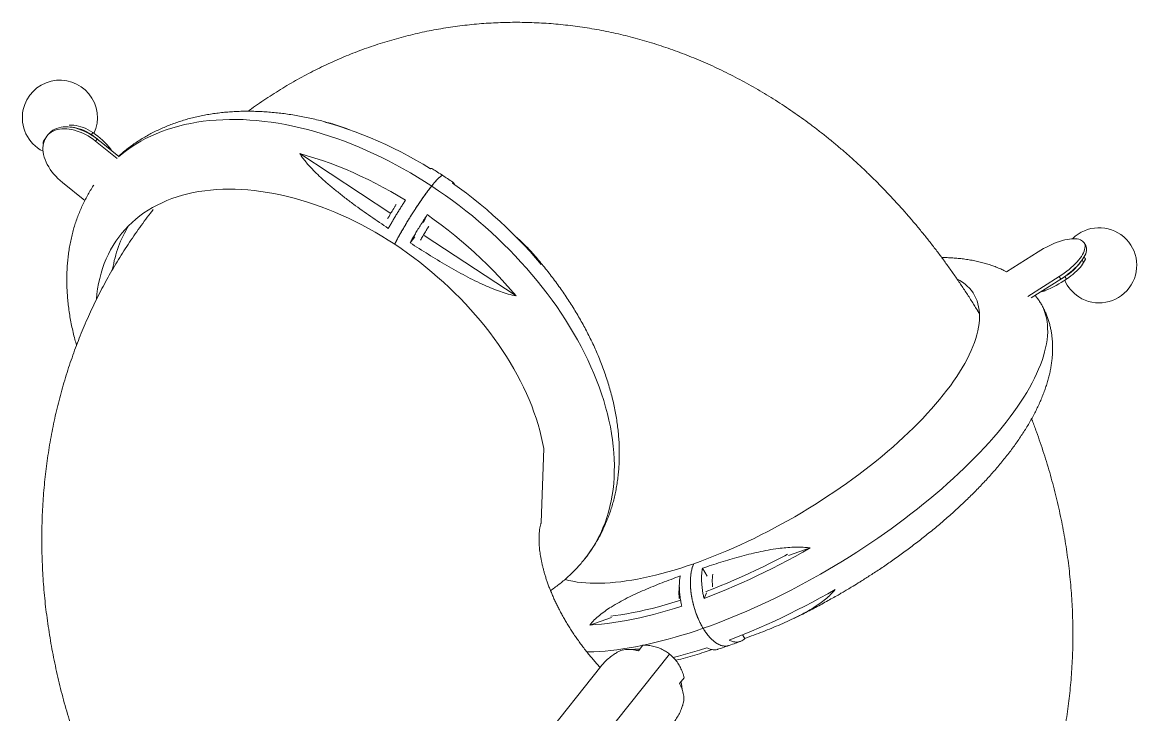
# Model space of a CAD drawing. Header units: millimetres. Extents: x -229914 to 856942, y -268655 to 87212.
# Drawn here: x -141560 to -139863, y 25995 to 27049 of the extents above; entities that cross this region are included whole.
import ezdxf

# ---------------------------------------------------------------- set-up
doc = ezdxf.new("R2010")
doc.units = ezdxf.units.MM

# ---------------------------------------------------------------- blocks, each defined once
blk = doc.blocks.new('Т912NEW')
at = {"color": 7, "linetype": 'Continuous', "lineweight": 15}
for p, q in [((-3803.5, 2870.4), (-3807.9, 2872)), ((-3794.5, 2855.3), (-3790.7, 2853.8)), ((-3790.7, 2853.8), (-3789.8, 2848)), ((-3854, 2818), (-3872.8, 2763.5)), ((-3824, 2754.9), (-3805.6, 2808.3)), ((-3818.7, 2756.1), (-3801.2, 2806.7)), ((-3801.2, 2806.7), (-3805.6, 2808.3)), ((-3798.7, 2813.5), (-3794.4, 2811.9)), ((-4813.3, 2301.7), (-4815.1, 2301)), ((-4613.9, 2269.5), (-4616.7, 2282.7)), ((-4433.9, 2270.1), (-4600.6, 2254.9)), ((-4661.4, 2249.4), (-4826.6, 2234.4)), ((-4610.5, 2244.6), (-4610.5, 2232.9)), ((-3863.6, 2219.3), (-3844.8, 2249)), ((-3953.9, 2122.6), (-3940.6, 2117.7)), ((-3925.7, 2097.1), (-3923.3, 2088.3)), ((-3843, 2081.4), (-3836.8, 2079.2)), ((-5092.6, 2059.4), (-5092.6, 2063.2)), ((-5081.4, 2059.5), (-5081.4, 2055.7)), ((-5039.2, 2055.7), (-5081.4, 2055.7)), ((-5039.3, 2059.5), (-5077.2, 2059.5)), ((-5143.7, 2010.1), (-5143.7, 2007.9)), ((-5081.4, 1975), (-5038, 1975)), ((-4034.2, 1948.1), (-4015.5, 1977.9)), ((-3951.8, 1974.8), (-3951.8, 1963.6)), ((-3871.8, 1963.6), (-3871.8, 1974.8)), ((-3981.8, 1909.2), (-3981.8, 1139.2))]:
    blk.add_line(p, q, dxfattribs=at)
at = {"color": 8, "linetype": 'Continuous', "lineweight": 15}
for p, q in [((-3793.8, 2849.5), (-3789.8, 2848)), ((-3810.8, 2778.9), (-3808.9, 2778.1)), ((-5055.9, 2059.5), (-5055.9, 2060.4)), ((-3911.8, 1061.3), (-3911.8, 1989.2))]:
    blk.add_line(p, q, dxfattribs=at)
at = {"color": 7, "linetype": 'Continuous', "lineweight": 15, "flags": 128}
for points in [[(-3805.6, 2808.3), (-3804.1, 2812.7), (-3802.8, 2817.2), (-3801.6, 2821.6), (-3800.6, 2826), (-3799.8, 2830.3), (-3799.1, 2834.5), (-3798.6, 2838.6), (-3798.2, 2842.5), (-3798.1, 2846.3), (-3798.1, 2849.9), (-3798.3, 2853.3), (-3798.7, 2856.4), (-3799.2, 2859.4), (-3800, 2862), (-3800.8, 2864.4), (-3801.9, 2866.5), (-3803.1, 2868.4), (-3804.4, 2869.9), (-3805.9, 2871), (-3807.6, 2871.9), (-3809.3, 2872.4), (-3811.2, 2872.6), (-3813.2, 2872.5), (-3815.2, 2872), (-3817.4, 2871.2), (-3819.6, 2870.1), (-3821.9, 2868.7), (-3824.2, 2866.9), (-3826.5, 2864.9), (-3828.9, 2862.5), (-3831.3, 2859.9), (-3833.6, 2857), (-3836, 2853.9), (-3838.3, 2850.6), (-3840.5, 2847), (-3842.7, 2843.3), (-3844.9, 2839.4), (-3846.9, 2835.3), (-3848.8, 2831.1), (-3850.7, 2826.8), (-3852.4, 2822.4), (-3854, 2818)], [(-3801.2, 2806.7), (-3799.8, 2811.1), (-3798.5, 2815.5), (-3797.3, 2820), (-3796.3, 2824.3), (-3795.4, 2828.7), (-3794.8, 2832.9), (-3794.3, 2837), (-3793.9, 2840.9), (-3793.8, 2844.7), (-3793.8, 2848.3), (-3794, 2851.7), (-3794.4, 2854.8), (-3794.9, 2857.8), (-3795.6, 2860.4), (-3796.5, 2862.8), (-3797.6, 2864.9), (-3798.8, 2866.7), (-3800.1, 2868.2), (-3801.6, 2869.4), (-3803.2, 2870.3), (-3803.5, 2870.4)], [(-3793.8, 2846.7), (-3793.6, 2843.6), (-3793.6, 2840.3), (-3793.8, 2836.8), (-3794.2, 2833.2), (-3794.8, 2829.4), (-3795.5, 2825.5), (-3796.4, 2821.6), (-3797.5, 2817.6), (-3798.7, 2813.5)], [(-3789.8, 2848), (-3789.4, 2845.1), (-3789.3, 2842), (-3789.3, 2838.7), (-3789.5, 2835.2), (-3789.9, 2831.6), (-3790.5, 2827.8), (-3791.2, 2823.9), (-3792.1, 2820), (-3793.2, 2816), (-3794.4, 2811.9)], [(-3925.6, 2708.6), (-3925.2, 2708.7), (-3920.2, 2709.5), (-3915.3, 2709.9), (-3910.5, 2710), (-3905.9, 2709.7), (-3901.3, 2709.2), (-3896.8, 2708.2), (-3892.5, 2707), (-3888.2, 2705.4), (-3884.1, 2703.5), (-3880.2, 2701.2), (-3876.3, 2698.6), (-3872.7, 2695.7), (-3869.1, 2692.5), (-3865.7, 2688.9), (-3862.4, 2685), (-3859.3, 2680.9), (-3856.3, 2676.4), (-3853.5, 2671.6), (-3850.9, 2666.5), (-3848.4, 2661), (-3846.1, 2655.4), (-3843.9, 2649.4), (-3841.9, 2643.1), (-3840.1, 2636.6), (-3838.4, 2629.8), (-3836.9, 2622.7), (-3835.6, 2615.3), (-3834.5, 2607.8), (-3833.5, 2599.9), (-3832.7, 2591.9), (-3832.1, 2583.6), (-3831.6, 2575.1), (-3831.4, 2566.3), (-3831.3, 2557.4), (-3831.4, 2548.3), (-3831.7, 2539), (-3832.1, 2529.5), (-3832.8, 2519.8), (-3833.6, 2510), (-3834.5, 2500), (-3835.7, 2489.8), (-3837, 2479.6), (-3838.5, 2469.2), (-3840.2, 2458.6), (-3842, 2448), (-3844.1, 2437.3), (-3846.2, 2426.5), (-3848.6, 2415.6), (-3851.1, 2404.6), (-3853.8, 2393.6), (-3856.6, 2382.6), (-3859.6, 2371.5), (-3862.7, 2360.3), (-3866, 2349.2), (-3869.4, 2338), (-3873, 2326.9), (-3876.7, 2315.7), (-3880.5, 2304.6), (-3884.5, 2293.5), (-3888.6, 2282.5), (-3892.8, 2271.5), (-3897.2, 2260.6), (-3901.6, 2249.7), (-3906.2, 2239), (-3910.9, 2228.3), (-3915.7, 2217.7), (-3920.6, 2207.2), (-3925.6, 2196.9), (-3930.7, 2186.7), (-3935.9, 2176.6), (-3941.2, 2166.7), (-3946.5, 2157), (-3951.9, 2147.4), (-3957.4, 2137.9), (-3962.9, 2128.7), (-3968.5, 2119.7)], [(-4433.9, 2331.3), (-4446.6, 2333.8), (-4459.3, 2336.1), (-4472.2, 2338.1), (-4485.1, 2339.8), (-4498.1, 2341.3), (-4511.2, 2342.6), (-4524.3, 2343.6), (-4537.5, 2344.4), (-4550.7, 2345), (-4563.9, 2345.2), (-4577.1, 2345.3), (-4590.4, 2345.1), (-4603.6, 2344.6), (-4616.7, 2343.9)], [(-4656.4, 2340.3), (-4669.3, 2338.7), (-4682.2, 2336.7), (-4695, 2334.6), (-4707.7, 2332.2), (-4720.3, 2329.5), (-4732.7, 2326.7), (-4745, 2323.6), (-4757.2, 2320.3), (-4769.2, 2316.7), (-4781.1, 2312.9), (-4792.7, 2308.9), (-4804.2, 2304.7), (-4815.5, 2300.3), (-4826.6, 2295.7)], [(-4826.6, 2234.4), (-4815.5, 2239), (-4804.2, 2243.4), (-4792.7, 2247.7), (-4781.1, 2251.6), (-4769.2, 2255.4), (-4757.2, 2259), (-4745, 2262.3), (-4732.7, 2265.4), (-4720.3, 2268.3), (-4707.7, 2270.9), (-4695, 2273.3), (-4682.2, 2275.5), (-4669.3, 2277.4), (-4656.4, 2279.1)], [(-4616.7, 2282.7), (-4603.6, 2283.3), (-4590.4, 2283.8), (-4577.1, 2284), (-4563.9, 2284), (-4550.7, 2283.7), (-4537.5, 2283.1), (-4524.3, 2282.3), (-4511.2, 2281.3), (-4498.1, 2280), (-4485.1, 2278.5), (-4472.2, 2276.8), (-4459.3, 2274.8), (-4446.6, 2272.5), (-4433.9, 2270.1)], [(-3844.8, 2249), (-3849.7, 2236.8), (-3854.8, 2224.6), (-3859.9, 2212.5), (-3865.2, 2200.5), (-3870.6, 2188.6), (-3876.1, 2176.9), (-3881.6, 2165.2), (-3887.3, 2153.7), (-3893.1, 2142.4), (-3899, 2131.2), (-3905, 2120.2), (-3911, 2109.4), (-3917.1, 2098.7), (-3923.3, 2088.3)], [(-3854, 2062.5), (-3847.9, 2073), (-3841.7, 2083.6), (-3835.7, 2094.5), (-3829.7, 2105.5), (-3823.8, 2116.7), (-3818.1, 2128), (-3812.4, 2139.5), (-3806.8, 2151.1), (-3801.3, 2162.9), (-3795.9, 2174.8), (-3790.6, 2186.8), (-3785.5, 2198.9), (-3780.5, 2211), (-3775.6, 2223.3)], [(-4930.5, 1868.1), (-4934.7, 1874.7), (-4939, 1881.7), (-4942.9, 1888.9), (-4946.4, 1896.1), (-4949.6, 1903.4), (-4952.5, 1910.7), (-4955, 1918.1), (-4957.2, 1925.6), (-4959, 1933.1), (-4960.5, 1940.6), (-4961.6, 1948.1), (-4962.4, 1955.7), (-4962.8, 1963.2), (-4962.8, 1970.8), (-4962.5, 1978.4), (-4961.9, 1985.9), (-4960.9, 1993.5), (-4959.5, 2001), (-4957.8, 2008.5), (-4955.7, 2016), (-4953.3, 2023.4), (-4950.5, 2030.7), (-4947.4, 2038), (-4943.9, 2045.3), (-4940.1, 2052.4), (-4936, 2059.5), (-4931.6, 2066.5), (-4926.8, 2073.5), (-4921.7, 2080.3), (-4916.2, 2087), (-4910.5, 2093.6), (-4904.4, 2100.1), (-4898.1, 2106.5), (-4891.4, 2112.7), (-4884.5, 2118.9), (-4877.3, 2124.8), (-4869.8, 2130.7), (-4862, 2136.4), (-4854, 2141.9), (-4845.7, 2147.3), (-4837.1, 2152.5), (-4828.3, 2157.5), (-4819.3, 2162.4), (-4810.1, 2167.1), (-4800.6, 2171.6), (-4791, 2176), (-4781.1, 2180.1), (-4771.1, 2184), (-4760.8, 2187.8), (-4750.4, 2191.3), (-4739.8, 2194.7), (-4729.1, 2197.8), (-4718.3, 2200.8), (-4707.3, 2203.5), (-4696.1, 2206), (-4684.9, 2208.3), (-4673.6, 2210.3), (-4662.2, 2212.2), (-4650.6, 2213.8), (-4639.1, 2215.2), (-4627.4, 2216.4)], [(-4627.4, 2216.4), (-4615.7, 2217.3), (-4604, 2218), (-4592.3, 2218.5), (-4580.5, 2218.8), (-4568.7, 2218.8), (-4556.9, 2218.6), (-4545.2, 2218.2), (-4533.4, 2217.5), (-4521.7, 2216.7), (-4510.1, 2215.6), (-4498.5, 2214.2), (-4486.9, 2212.7), (-4475.5, 2210.9), (-4464.1, 2208.9), (-4452.9, 2206.7), (-4441.7, 2204.2), (-4430.7, 2201.6), (-4419.8, 2198.7), (-4409, 2195.6), (-4398.4, 2192.4), (-4387.9, 2188.9), (-4377.7, 2185.2), (-4367.6, 2181.3), (-4357.6, 2177.2), (-4347.9, 2172.9), (-4338.4, 2168.5), (-4329.1, 2163.8), (-4320, 2159), (-4311.1, 2154), (-4302.5, 2148.8), (-4294.2, 2143.5), (-4286, 2138), (-4278.2, 2132.4), (-4270.6, 2126.6), (-4263.3, 2120.6), (-4256.3, 2114.6), (-4189.1, 2024)], [(-3865.7, 2220.1), (-3867.7, 2215.5), (-3872.7, 2204.2), (-3877.8, 2193), (-3882.9, 2182), (-3888.2, 2171), (-3893.6, 2160.2), (-3899, 2149.6), (-3904.6, 2139), (-3910.2, 2128.6), (-3915.9, 2118.4), (-3921.6, 2108.4), (-3927.5, 2098.5), (-3927.8, 2097.9)], [(-3968.5, 2119.7), (-3974.2, 2110.8), (-3979.9, 2102.2), (-3985.6, 2093.8), (-3991.4, 2085.6), (-3997.2, 2077.7), (-4003, 2070), (-4008.9, 2062.5), (-4014.8, 2055.3), (-4020.7, 2048.3), (-4026.5, 2041.7), (-4032.4, 2035.3), (-4038.3, 2029.1), (-4044.2, 2023.3), (-4050.1, 2017.7), (-4055.9, 2012.5), (-4061.7, 2007.5), (-4067.5, 2002.8), (-4073.2, 1998.5), (-4078.9, 1994.4), (-4084.5, 1990.7), (-4090.1, 1987.3), (-4095.7, 1984.2), (-4101.2, 1981.5), (-4106.6, 1979.1), (-4106.9, 1978.9)], [(-5081.4, 2059.5), (-5086.1, 2059.4), (-5090.8, 2059.1), (-5095.4, 2058.5), (-5099.9, 2057.7), (-5104.3, 2056.7), (-5108.6, 2055.5), (-5112.8, 2054.1), (-5116.8, 2052.5), (-5120.6, 2050.7), (-5124.1, 2048.8), (-5127.4, 2046.6), (-5130.5, 2044.3), (-5133.3, 2041.9), (-5135.8, 2039.4), (-5138, 2036.7), (-5139.9, 2033.9), (-5141.4, 2031.1), (-5142.6, 2028.1), (-5143.5, 2025.2), (-5144, 2022.2), (-5144.2, 2019.2)], [(-5081.4, 2055.7), (-5086.1, 2055.6), (-5090.8, 2055.3), (-5095.4, 2054.7), (-5099.9, 2053.9), (-5104.3, 2052.9), (-5108.6, 2051.7), (-5112.8, 2050.3), (-5116.8, 2048.7), (-5120.6, 2046.9), (-5124.1, 2044.9), (-5127.4, 2042.8), (-5130.5, 2040.5), (-5133.3, 2038.1), (-5135.8, 2035.5), (-5138, 2032.9), (-5139.9, 2030.1), (-5141.4, 2027.2), (-5142.6, 2024.3), (-5143.5, 2021.4), (-5144, 2018.4), (-5144.2, 2015.3), (-5144, 2012.3), (-5143.5, 2009.3), (-5142.6, 2006.4), (-5141.4, 2003.4), (-5139.9, 2000.6), (-5138, 1997.8), (-5135.8, 1995.1), (-5133.3, 1992.6), (-5130.5, 1990.2), (-5127.4, 1987.9), (-5124.1, 1985.7), (-5120.6, 1983.8), (-5116.8, 1982), (-5112.8, 1980.4), (-5108.6, 1979), (-5104.3, 1977.8), (-5099.9, 1976.8), (-5095.4, 1976), (-5090.8, 1975.4), (-5086.1, 1975.1), (-5081.4, 1975)], [(-5128, 2049.6), (-5125.4, 2051.8), (-5122.6, 2053.8), (-5119.5, 2055.7), (-5116.1, 2057.4), (-5112.6, 2058.9), (-5108.8, 2060.2), (-5104.9, 2061.3), (-5100.9, 2062.1), (-5096.8, 2062.8), (-5092.6, 2063.2)], [(-5125.4, 2048), (-5122.6, 2050), (-5119.5, 2051.8), (-5116.1, 2053.5), (-5112.6, 2055), (-5108.8, 2056.3), (-5104.9, 2057.4), (-5100.9, 2058.3), (-5096.8, 2058.9), (-5092.6, 2059.4)], [(-5055.9, 2060.4), (-5054.4, 2059.9), (-5053.5, 2059.5)], [(-3942.4, 2057.9), (-3948.9, 2048.3), (-3955.3, 2039), (-3961.8, 2029.9), (-3968.3, 2021.1), (-3974.9, 2012.5), (-3981.5, 2004.2), (-3988.1, 1996.1), (-3994.7, 1988.4), (-4001.3, 1980.9), (-4007.9, 1973.7), (-4014.5, 1966.9), (-4021.1, 1960.3), (-4027.7, 1954.1), (-4034.2, 1948.1)], [(-3949.5, 2063.7), (-3951.3, 2061), (-3957.4, 2052.2), (-3963.5, 2043.5), (-3969.6, 2035.2), (-3975.8, 2027), (-3982, 2019.1), (-3988.2, 2011.4), (-3994.4, 2004), (-4000.6, 1996.9), (-4006.9, 1990), (-4013.1, 1983.4), (-4017.7, 1978.7)], [(-3904.2, 1988.6), (-3899.1, 1995.3), (-3892.5, 2004.2), (-3886, 2013.3), (-3879.6, 2022.6), (-3873.1, 2032.2)]]:
    blk.add_lwpolyline(points, dxfattribs=at)
at = {"color": 8, "linetype": 'Continuous', "lineweight": 15, "flags": 128}
for points in [[(-3802.2, 2758.8), (-3798.4, 2757.3), (-3794, 2755.2), (-3789.7, 2752.7), (-3785.5, 2749.9), (-3781.4, 2746.8), (-3777.5, 2743.4), (-3773.7, 2739.6), (-3770.1, 2735.5), (-3766.6, 2731.2), (-3763.3, 2726.5), (-3760.1, 2721.5), (-3757.1, 2716.2), (-3754.2, 2710.6), (-3751.5, 2704.7), (-3748.9, 2698.6), (-3746.5, 2692.1), (-3744.3, 2685.4), (-3742.2, 2678.4), (-3740.3, 2671.1), (-3738.6, 2663.5), (-3737, 2655.8), (-3735.6, 2647.7), (-3734.4, 2639.4), (-3733.3, 2630.9), (-3732.5, 2622.1), (-3731.8, 2613.1), (-3731.2, 2603.9), (-3730.9, 2594.5), (-3730.7, 2584.8), (-3730.7, 2575), (-3730.9, 2565), (-3731.2, 2554.8), (-3731.7, 2544.4), (-3732.4, 2533.8), (-3733.3, 2523.1), (-3734.4, 2512.2), (-3735.6, 2501.2), (-3737, 2490.1), (-3738.5, 2478.8), (-3740.3, 2467.4), (-3742.2, 2455.9), (-3744.2, 2444.3), (-3746.5, 2432.6), (-3748.8, 2420.8), (-3751.4, 2408.9), (-3754.1, 2397), (-3757, 2385), (-3760, 2372.9), (-3763.2, 2360.9), (-3766.5, 2348.7), (-3770, 2336.6), (-3773.6, 2324.5), (-3777.4, 2312.3), (-3781.3, 2300.1), (-3785.4, 2288), (-3789.6, 2275.9), (-3793.9, 2263.8), (-3798.3, 2251.8), (-3802.9, 2239.8), (-3807.6, 2227.8), (-3812.4, 2216), (-3817.3, 2204.2), (-3822.4, 2192.4), (-3827.5, 2180.8), (-3832.7, 2169.3), (-3838.1, 2157.9), (-3843.5, 2146.6), (-3849, 2135.5), (-3854.7, 2124.5), (-3860.4, 2113.6), (-3866.1, 2102.9), (-3872, 2092.3), (-3877.9, 2081.9), (-3883.9, 2071.7), (-3889.9, 2061.7), (-3896, 2051.8)], [(-5039.3, 2058.9), (-5037.8, 2065.9), (-5035.8, 2074), (-5033.4, 2082.1), (-5030.6, 2090.2), (-5027.6, 2098.2), (-5024.2, 2106.1), (-5020.4, 2114), (-5016.3, 2121.9), (-5011.9, 2129.6), (-5007.1, 2137.3), (-5002.1, 2144.9), (-4996.7, 2152.3), (-4991, 2159.7), (-4985, 2167), (-4978.6, 2174.2), (-4972, 2181.3), (-4965.1, 2188.2), (-4957.9, 2195), (-4950.3, 2201.7), (-4942.6, 2208.3), (-4934.5, 2214.7), (-4926.2, 2221), (-4917.6, 2227.1), (-4908.7, 2233.1), (-4899.6, 2238.9), (-4890.3, 2244.6), (-4880.7, 2250.1), (-4870.8, 2255.4), (-4860.8, 2260.5), (-4850.6, 2265.5), (-4840.1, 2270.3), (-4829.4, 2274.9), (-4818.6, 2279.3), (-4807.5, 2283.5), (-4796.3, 2287.5), (-4785, 2291.4), (-4773.4, 2295), (-4761.7, 2298.4), (-4749.9, 2301.6), (-4738, 2304.6), (-4725.9, 2307.4), (-4713.7, 2310), (-4701.4, 2312.4), (-4689, 2314.5), (-4676.5, 2316.4), (-4663.9, 2318.1), (-4651.3, 2319.6), (-4638.6, 2320.9)], [(-4638.6, 2320.9), (-4625.9, 2321.9), (-4613.1, 2322.8), (-4600.3, 2323.4), (-4587.5, 2323.7), (-4574.6, 2323.9), (-4561.8, 2323.8), (-4549, 2323.5), (-4536.2, 2323), (-4523.4, 2322.2), (-4510.6, 2321.2), (-4497.9, 2320), (-4485.3, 2318.6), (-4472.7, 2316.9), (-4460.2, 2315.1), (-4447.8, 2313), (-4435.4, 2310.7), (-4423.2, 2308.2), (-4411.1, 2305.4), (-4399.1, 2302.5), (-4387.2, 2299.3), (-4375.5, 2296), (-4363.9, 2292.4), (-4352.5, 2288.6), (-4341.3, 2284.7), (-4330.2, 2280.5), (-4319.3, 2276.1), (-4308.6, 2271.6), (-4298, 2266.9), (-4287.7, 2261.9), (-4277.6, 2256.8), (-4267.8, 2251.6), (-4258.1, 2246.1), (-4248.7, 2240.5), (-4239.5, 2234.7), (-4230.6, 2228.8), (-4221.9, 2222.7), (-4213.5, 2216.5), (-4205.4, 2210.1), (-4197.5, 2203.6), (-4189.9, 2196.9), (-4182.6, 2190.1), (-4175.6, 2183.2), (-4168.9, 2176.2), (-4162.5, 2169), (-4156.4, 2161.8), (-4150.6, 2154.4), (-4145.1, 2146.9), (-4139.9, 2139.4), (-4135.1, 2131.7), (-4130.6, 2124), (-4126.4, 2116.2), (-4122.6, 2108.3), (-4119.1, 2100.4), (-4115.9, 2092.4), (-4113, 2084.4), (-4110.6, 2076.3), (-4108.4, 2068.1), (-4106.6, 2060), (-4105.2, 2051.8), (-4104.1, 2043.5), (-4103.3, 2035.3), (-4102.9, 2027), (-4102.9, 2021.8)], [(-3896, 2051.8), (-3902.2, 2042.2), (-3908.4, 2032.8), (-3914.7, 2023.5), (-3920.9, 2014.5), (-3927.3, 2005.8), (-3933.6, 1997.2), (-3940, 1988.9), (-3946.4, 1980.9), (-3951.2, 1975)], [(-3951.8, 1974.3), (-3952.8, 1973.1), (-3959.2, 1965.5), (-3965.6, 1958.2), (-3972, 1951.2), (-3978.4, 1944.5), (-3984.8, 1938), (-3991.2, 1931.8), (-3997.6, 1925.9), (-4004, 1920.3), (-4010.3, 1915), (-4012.4, 1913.3)]]:
    blk.add_lwpolyline(points, dxfattribs=at)
at = {"color": 7, "linetype": 'Continuous', "lineweight": 15}
for centre, radius, start, end in [((-3768.6, 2859.5), 57.2, 275.5813, 173.569), ((-3984, 2872.9), 199.1, 331.5869, 342.1801), ((-3993.8, 2876.5), 205, 338.6676, 342.0988), ((-3768.6, 2859.5), 57.2, 242.0416, 275.5813), ((-3819.2, 2782.9), 11.4, 304.9374, 335.0122), ((-5146.2, 2049.6), 57.2, 13.9325, 206.0107), ((-5083.5, 1941.8), 121.8, 76.8705, 94.2653), ((-5083.6, 1935.5), 124.2, 87.0747, 94.1731), ((-5146.2, 2049.6), 57.1, 206.0107, 281.9201), ((-5136.5, 2008.1), 7.16, 181.7497, 231.6846), ((-4786.1, 2007.3), 177, 186.8178, 209.7536)]:
    blk.add_arc(centre, radius, start, end, dxfattribs=at)
blk.add_open_spline([(-3790.7, 2853.8), (-3790.8, 2854.1), (-3790.8, 2854.3), (-3790.9, 2854.5)], degree=3, dxfattribs=at)
for points, knots in [([(-3870, 2690.1), (-3875.2, 2691.9), (-3885.7, 2695.7), (-3901.7, 2701.1), (-3918, 2706.3), (-3934.4, 2711.3), (-3950.8, 2716), (-3967.2, 2720.5), (-3983.7, 2724.7), (-4000.2, 2728.6), (-4016.7, 2732.2), (-4033.3, 2735.6), (-4049.8, 2738.7), (-4066.4, 2741.5), (-4082.9, 2744.1), (-4099.4, 2746.3), (-4116, 2748.3), (-4132.5, 2749.9), (-4148.9, 2751.3), (-4165.4, 2752.4), (-4181.7, 2753.2), (-4198.1, 2753.7), (-4214.4, 2753.9), (-4230.6, 2753.8), (-4246.7, 2753.5), (-4262.8, 2752.8), (-4278.8, 2751.8), (-4294.7, 2750.6), (-4310.5, 2749), (-4326.2, 2747.2), (-4341.8, 2745), (-4357.3, 2742.6), (-4372.7, 2739.9), (-4388, 2736.9), (-4403.1, 2733.6), (-4418.2, 2730), (-4433.1, 2726.2), (-4447.8, 2722), (-4462.4, 2717.6), (-4476.9, 2712.9), (-4491.2, 2707.9), (-4505.4, 2702.7), (-4519.4, 2697.2), (-4533.3, 2691.4), (-4547, 2685.3), (-4560.5, 2679), (-4573.9, 2672.4), (-4587.1, 2665.6), (-4600.1, 2658.4), (-4613, 2651.1), (-4625.6, 2643.5), (-4638.1, 2635.6), (-4650.4, 2627.5), (-4662.4, 2619.1), (-4674.3, 2610.5), (-4686, 2601.7), (-4697.5, 2592.6), (-4708.8, 2583.2), (-4719.8, 2573.7), (-4730.7, 2563.9), (-4741.3, 2553.9), (-4751.7, 2543.6), (-4761.9, 2533.2), (-4771.9, 2522.5), (-4781.6, 2511.6), (-4791.1, 2500.5), (-4800.4, 2489.1), (-4809.4, 2477.6), (-4818.2, 2465.9), (-4826.7, 2453.9), (-4835, 2441.8), (-4843.1, 2429.5), (-4850.8, 2417), (-4858.4, 2404.2), (-4865.6, 2391.4), (-4872.6, 2378.3), (-4879.4, 2365), (-4885.8, 2351.6), (-4892, 2338), (-4897.9, 2324.2), (-4903.6, 2310.3), (-4908.9, 2296.2), (-4914, 2281.9), (-4918.8, 2267.5), (-4923.3, 2252.9), (-4926.4, 2242.4), (-4927.9, 2236.6), (-4928.1, 2235.8)], [0, 0, 0, 0, 0.0119, 0.024411, 0.036933, 0.049465, 0.062006, 0.074552, 0.087103, 0.099655, 0.112208, 0.124758, 0.137304, 0.149843, 0.162374, 0.174893, 0.187399, 0.19989, 0.212363, 0.224816, 0.237248, 0.249655, 0.262037, 0.274392, 0.286717, 0.299012, 0.311275, 0.323505, 0.335701, 0.347861, 0.359986, 0.372075, 0.384127, 0.396143, 0.408121, 0.420063, 0.431969, 0.443838, 0.455672, 0.467472, 0.479237, 0.490969, 0.50267, 0.514339, 0.525979, 0.537591, 0.549176, 0.560734, 0.572269, 0.583782, 0.595273, 0.606745, 0.618199, 0.629637, 0.641061, 0.652472, 0.663873, 0.675264, 0.686649, 0.698027, 0.709403, 0.720776, 0.73215, 0.743525, 0.754905, 0.76629, 0.777683, 0.789084, 0.800497, 0.811922, 0.823361, 0.834818, 0.846293, 0.857789, 0.869307, 0.880849, 0.892418, 0.904015, 0.915643, 0.927302, 0.938995, 0.950724, 0.962491, 0.974297, 0.986144, 0.998034, 1, 1, 1, 1]), ([(-3872.7, 2763.9), (-3874.2, 2763.6), (-3878, 2762.9), (-3884.2, 2761.3), (-3891.4, 2759.2), (-3898.7, 2756.7), (-3906.1, 2753.8), (-3913.5, 2750.6), (-3921, 2746.9), (-3928.6, 2742.9), (-3936, 2738.6), (-3943.1, 2734.1), (-3950, 2729.5), (-3956.8, 2724.6), (-3961.3, 2721.1), (-3963.5, 2719.4)], [0, 0, 0, 0, 0.045295, 0.119698, 0.195659, 0.273253, 0.352528, 0.433504, 0.516155, 0.600418, 0.686181, 0.764289, 0.843052, 0.922317, 1, 1, 1, 1]), ([(-3802.2, 2758.8), (-3803.2, 2759.2), (-3806.2, 2760.3), (-3810.9, 2761.8), (-3814.6, 2762.7), (-3816.3, 2763.1)], [0, 0, 0, 0, 0.22719, 0.652179, 1, 1, 1, 1]), ([(-3758.6, 2241.3), (-3757.1, 2245.2), (-3755.1, 2250.6), (-3752.3, 2258.7), (-3749.9, 2265.6), (-3747.1, 2273.8), (-3744.2, 2282.4), (-3741.3, 2291.5), (-3738.3, 2300.9), (-3735.4, 2310.5), (-3732.6, 2320.4), (-3729.8, 2330.3), (-3727, 2340.4), (-3724.4, 2350.6), (-3721.8, 2360.8), (-3719.4, 2371.1), (-3717.1, 2381.4), (-3714.8, 2391.8), (-3712.7, 2402.1), (-3710.8, 2412.5), (-3708.9, 2422.8), (-3707.2, 2433.1), (-3705.6, 2443.4), (-3704.2, 2453.6), (-3702.9, 2463.8), (-3701.8, 2474), (-3700.8, 2484.1), (-3699.9, 2494.1), (-3699.2, 2504.1), (-3698.7, 2513.9), (-3698.3, 2523.7), (-3698.1, 2533.4), (-3698, 2543.1), (-3698.1, 2552.6), (-3698.4, 2562), (-3698.9, 2571.4), (-3699.6, 2580.6), (-3700.4, 2589.7), (-3701.4, 2598.6), (-3702.7, 2607.5), (-3704.1, 2616.2), (-3705.7, 2624.7), (-3707.5, 2633.1), (-3709.6, 2641.3), (-3711.8, 2649.3), (-3714.3, 2657.1), (-3716.9, 2664.7), (-3719.8, 2672), (-3722.8, 2679.1), (-3726, 2686), (-3729.5, 2692.6), (-3733.1, 2698.9), (-3736.9, 2704.9), (-3740.8, 2710.7), (-3744.9, 2716.1), (-3749.2, 2721.3), (-3753.6, 2726.3), (-3758.2, 2730.9), (-3762.9, 2735.2), (-3767.7, 2739.3), (-3772.7, 2743.1), (-3777.9, 2746.6), (-3783.1, 2749.9), (-3788.5, 2752.8), (-3794, 2755.5), (-3798.5, 2757.5), (-3801.3, 2758.5), (-3802.2, 2758.8)], [0, 0, 0, 0, 0.017703, 0.024825, 0.036656, 0.048937, 0.062109, 0.075858, 0.090058, 0.104607, 0.119435, 0.13449, 0.149733, 0.165134, 0.180671, 0.196326, 0.212085, 0.227938, 0.243875, 0.259891, 0.275979, 0.292136, 0.308359, 0.324645, 0.340993, 0.357402, 0.37387, 0.390399, 0.406987, 0.423635, 0.440343, 0.457111, 0.473939, 0.490826, 0.507771, 0.524772, 0.541826, 0.558927, 0.576069, 0.59324, 0.61043, 0.627617, 0.64478, 0.661893, 0.678932, 0.695866, 0.712666, 0.729305, 0.745755, 0.761996, 0.77801, 0.793786, 0.809318, 0.824606, 0.839656, 0.854476, 0.869079, 0.883481, 0.8977, 0.911754, 0.925666, 0.939457, 0.953149, 0.966765, 0.980331, 0.993868, 1, 1, 1, 1]), ([(-3870.1, 2690), (-3869.2, 2689.7), (-3867.4, 2689.2), (-3865.7, 2688.3), (-3864.9, 2687.8)], [0, 0, 0, 0, 0.497383, 1, 1, 1, 1]), ([(-3272.4, 1909.2), (-3272.5, 1911.2), (-3272.6, 1918.6), (-3273.1, 1931.2), (-3274.1, 1947.1), (-3275.3, 1962.9), (-3276.9, 1978.7), (-3278.8, 1994.4), (-3281, 2010.1), (-3283.5, 2025.8), (-3286.3, 2041.4), (-3289.5, 2056.9), (-3292.9, 2072.4), (-3296.7, 2087.9), (-3300.7, 2103.2), (-3305.1, 2118.5), (-3309.8, 2133.7), (-3314.7, 2148.9), (-3320, 2163.9), (-3325.6, 2178.9), (-3331.5, 2193.7), (-3337.7, 2208.5), (-3344.2, 2223.1), (-3351, 2237.7), (-3358.1, 2252.1), (-3365.5, 2266.4), (-3373.2, 2280.6), (-3381.2, 2294.7), (-3389.5, 2308.6), (-3398.1, 2322.4), (-3406.9, 2336.1), (-3416.1, 2349.6), (-3425.5, 2363), (-3435.2, 2376.2), (-3445.2, 2389.2), (-3455.5, 2402.1), (-3466.1, 2414.9), (-3476.9, 2427.4), (-3488, 2439.8), (-3499.4, 2452), (-3511.1, 2464.1), (-3523, 2475.9), (-3535.2, 2487.6), (-3547.6, 2499), (-3560.3, 2510.3), (-3573.3, 2521.3), (-3586.5, 2532.2), (-3599.9, 2542.8), (-3613.6, 2553.2), (-3627.5, 2563.4), (-3641.7, 2573.4), (-3656.1, 2583.2), (-3670.7, 2592.7), (-3685.6, 2601.9), (-3696.5, 2608.6), (-3702.6, 2612), (-3703.5, 2612.6)], [0, 0, 0, 0, 0.007252, 0.025783, 0.04431, 0.062833, 0.081355, 0.099876, 0.118398, 0.136923, 0.155452, 0.173987, 0.19253, 0.211081, 0.229642, 0.248215, 0.266802, 0.285403, 0.304022, 0.322658, 0.341314, 0.359991, 0.378692, 0.397416, 0.416167, 0.434945, 0.453752, 0.472589, 0.491458, 0.51036, 0.529296, 0.548268, 0.567276, 0.586322, 0.605407, 0.624532, 0.643697, 0.662904, 0.682154, 0.701447, 0.720784, 0.740165, 0.75959, 0.779062, 0.798578, 0.818141, 0.837749, 0.857403, 0.877104, 0.89685, 0.916642, 0.936479, 0.956362, 0.97629, 0.996261, 1, 1, 1, 1]), ([(-4655, 2341.7), (-4655.1, 2341.7), (-4655.4, 2341.8), (-4655.9, 2341.3), (-4656.2, 2340.6), (-4656.4, 2340.3)], [0, 0, 0, 0, 0.2719096, 0.6359584, 1, 1, 1, 1]), ([(-4635.2, 2343.9), (-4635.8, 2343.9), (-4639.9, 2343.5), (-4646.5, 2342.8), (-4652.5, 2342.1), (-4655, 2341.8)], [0, 0, 0, 0, 0.094275, 0.615319, 1, 1, 1, 1]), ([(-4635.2, 2343.8), (-4635.4, 2343.8), (-4635.9, 2343.8), (-4636.6, 2342.5), (-4637.4, 2340.2), (-4637.9, 2336.8), (-4638.3, 2332.6), (-4638.5, 2327.8), (-4638.6, 2323.7), (-4638.6, 2321.3), (-4638.6, 2320.9)], [0, 0, 0, 0, 0.0946577, 0.251334, 0.4086229, 0.5651584, 0.7001833, 0.8357186, 0.9706991, 1, 1, 1, 1]), ([(-4638.6, 2320.9), (-4638.6, 2322.5), (-4638.6, 2325.7), (-4638.4, 2330), (-4638.2, 2333.8), (-4637.9, 2337.1), (-4637.4, 2339.8), (-4636.9, 2341.9), (-4636.3, 2343.2), (-4635.8, 2343.6), (-4635.7, 2343.7)], [0, 0, 0, 0, 0.121102, 0.2425484, 0.3636681, 0.4936382, 0.6239949, 0.7540184, 0.8926583, 1, 1, 1, 1]), ([(-4615.3, 2345.4), (-4615.9, 2345.4), (-4619.8, 2345.2), (-4626.5, 2344.7), (-4632.5, 2344.2), (-4635.2, 2343.9)], [0, 0, 0, 0, 0.093803, 0.58593, 1, 1, 1, 1]), ([(-4616.7, 2343.9), (-4616.6, 2344.3), (-4616.2, 2345.1), (-4615.5, 2345.5), (-4614.8, 2345.4), (-4614.2, 2344.9), (-4613.8, 2344.3), (-4613.6, 2344.1)], [0, 0, 0, 0, 0.218216, 0.436456, 0.66133, 0.886221, 1, 1, 1, 1]), ([(-4490, 2340.3), (-4487.2, 2340.2), (-4480.2, 2339.8), (-4469.3, 2338.7), (-4458.6, 2337.3), (-4449.3, 2335.5), (-4441.5, 2333.7), (-4436.4, 2332.1), (-4433.9, 2331.3)], [0, 0, 0, 0, 0.144461, 0.356484, 0.568465, 0.712318, 0.856249, 1, 1, 1, 1]), ([(-4102.9, 2021.8), (-4102.9, 2023.9), (-4102.9, 2028.9), (-4103.3, 2036.7), (-4104, 2045.4), (-4105.1, 2054), (-4106.4, 2062.6), (-4108.1, 2071.1), (-4110.2, 2079.7), (-4112.5, 2088.2), (-4115.2, 2096.7), (-4118.2, 2105.2), (-4121.5, 2113.6), (-4125.2, 2122), (-4129.2, 2130.3), (-4133.5, 2138.5), (-4138.2, 2146.7), (-4143.2, 2154.8), (-4148.5, 2162.8), (-4154.1, 2170.8), (-4160.1, 2178.6), (-4166.3, 2186.3), (-4172.9, 2193.9), (-4179.8, 2201.4), (-4187, 2208.8), (-4194.5, 2216), (-4202.3, 2223.2), (-4210.5, 2230.1), (-4218.8, 2236.9), (-4227.5, 2243.6), (-4236.5, 2250), (-4245.7, 2256.3), (-4255.2, 2262.5), (-4264.9, 2268.4), (-4274.9, 2274.2), (-4284.7, 2279.6), (-4294.8, 2284.8), (-4304.7, 2289.6), (-4314.8, 2294.2), (-4324.6, 2298.6), (-4334.6, 2302.7), (-4344.8, 2306.6), (-4355.1, 2310.4), (-4365.5, 2314), (-4376, 2317.4), (-4386.6, 2320.6), (-4397.3, 2323.7), (-4408.1, 2326.5), (-4419, 2329.2), (-4430, 2331.7), (-4441.1, 2334), (-4449.8, 2335.7), (-4454.8, 2336.5), (-4456.1, 2336.7)], [0, 0, 0, 0, 0.013894, 0.032929, 0.052006, 0.071122, 0.090284, 0.109498, 0.128773, 0.148116, 0.167532, 0.18703, 0.206613, 0.226286, 0.246055, 0.265922, 0.28589, 0.305961, 0.326135, 0.346413, 0.366794, 0.387276, 0.407857, 0.428534, 0.449303, 0.470161, 0.491103, 0.512124, 0.53322, 0.554385, 0.575616, 0.596907, 0.618256, 0.639658, 0.661111, 0.682612, 0.701941, 0.72347, 0.742803, 0.762135, 0.781464, 0.800787, 0.820103, 0.839409, 0.858706, 0.877992, 0.897265, 0.916523, 0.935764, 0.954988, 0.974189, 0.993364, 1, 1, 1, 1]), ([(-4826.6, 2295.7), (-4822.9, 2297.5), (-4815.5, 2301.1), (-4803.6, 2305.5), (-4795.3, 2308.3), (-4790.8, 2309.5), (-4790.5, 2309.6)], [0, 0, 0, 0, 0.323032, 0.646283, 0.976805, 1, 1, 1, 1]), ([(-4627.4, 2216.4), (-4627.8, 2218.3), (-4628.7, 2222.2), (-4629.9, 2228.8), (-4631.1, 2235.9), (-4632.3, 2243.9), (-4633.5, 2252.7), (-4634.7, 2262.3), (-4635.8, 2271.9), (-4636.6, 2281.3), (-4637.4, 2290.3), (-4637.9, 2298.7), (-4638.3, 2306.4), (-4638.5, 2313.3), (-4638.6, 2318), (-4638.6, 2320.5), (-4638.6, 2320.9)], [0, 0, 0, 0, 0.074931, 0.150228, 0.225502, 0.300403, 0.385928, 0.471761, 0.55721, 0.633839, 0.710766, 0.787326, 0.853364, 0.919651, 0.985668, 1, 1, 1, 1]), ([(-4638.6, 2320.9), (-4638.6, 2319.2), (-4638.6, 2315.8), (-4638.4, 2310.2), (-4638.2, 2304.2), (-4637.9, 2297.8), (-4637.4, 2291.1), (-4636.9, 2284), (-4636.2, 2276.8), (-4635.5, 2269.4), (-4634.7, 2261.9), (-4633.7, 2254.3), (-4632.7, 2246.7), (-4631.6, 2238.8), (-4630.3, 2230.9), (-4628.9, 2223.1), (-4627.9, 2218.6), (-4627.4, 2216.4)], [0, 0, 0, 0, 0.0548088, 0.1097704, 0.1645863, 0.223407, 0.282403, 0.341247, 0.403992, 0.4669111, 0.5296852, 0.5996322, 0.669769, 0.739744, 0.8263907, 0.9133309, 1, 1, 1, 1]), ([(-4815.4, 2300.9), (-4815.7, 2300.7), (-4819.3, 2299.3), (-4826.2, 2296.3), (-4836.1, 2291.9), (-4845.8, 2287.3), (-4855.3, 2282.5), (-4864.7, 2277.6), (-4873.9, 2272.5), (-4882.9, 2267.2), (-4891.8, 2261.7), (-4900.4, 2256.1), (-4908.9, 2250.3), (-4917.1, 2244.3), (-4925.2, 2238.2), (-4933, 2232), (-4940.6, 2225.6), (-4948, 2219), (-4955.1, 2212.3), (-4962, 2205.5), (-4968.6, 2198.5), (-4975, 2191.5), (-4981.1, 2184.3), (-4986.9, 2177), (-4992.5, 2169.6), (-4997.8, 2162), (-5002.8, 2154.4), (-5007.5, 2146.7), (-5012, 2138.9), (-5016.1, 2131.1), (-5020, 2123.1), (-5023.5, 2115.1), (-5026.8, 2107), (-5029.8, 2098.9), (-5032.5, 2090.7), (-5034.8, 2082.5), (-5036.9, 2074.2), (-5038.5, 2066.5), (-5039.4, 2061.6), (-5039.7, 2059.5)], [0, 0, 0, 0, 0.00229, 0.030421, 0.0586, 0.086822, 0.115079, 0.143366, 0.171679, 0.20001, 0.228355, 0.256707, 0.285061, 0.313411, 0.341751, 0.370073, 0.398373, 0.426642, 0.454876, 0.483068, 0.511213, 0.539303, 0.567336, 0.595305, 0.623206, 0.651037, 0.678795, 0.706478, 0.734086, 0.761618, 0.789076, 0.816462, 0.84378, 0.871034, 0.898228, 0.925371, 0.952467, 0.979526, 1, 1, 1, 1]), ([(-4656.4, 2279.1), (-4656.2, 2276.9), (-4655.8, 2272.7), (-4655.1, 2266.3), (-4654.4, 2260), (-4653.6, 2253.6), (-4652.8, 2247.3), (-4651.9, 2241), (-4651, 2235), (-4650.4, 2231.2), (-4650.1, 2229.3)], [0, 0, 0, 0, 0.1185784, 0.2371671, 0.3593587, 0.4815587, 0.6094134, 0.7372756, 0.868635, 1, 1, 1, 1]), ([(-4610.5, 2232.9), (-4610.8, 2235.1), (-4611.6, 2239.5), (-4612.6, 2246.8), (-4613.7, 2254.4), (-4614.8, 2263), (-4615.6, 2270.8), (-4616.3, 2277.5), (-4616.6, 2280.9), (-4616.7, 2282.7)], [0, 0, 0, 0, 0.152357, 0.304704, 0.463054, 0.621384, 0.8089, 0.904452, 1, 1, 1, 1]), ([(-4663.4, 2265.2), (-4663.4, 2265), (-4663.2, 2263.4), (-4662.6, 2258.7), (-4661.9, 2252.6), (-4661, 2246.7), (-4660.4, 2242.9), (-4660.1, 2240.8), (-4660, 2240.2)], [0, 0, 0, 0, 0.015278, 0.182915, 0.525301, 0.718819, 0.912346, 1, 1, 1, 1]), ([(-4433.9, 2270.1), (-4437.6, 2268.3), (-4445, 2264.7), (-4456.9, 2260.3), (-4469, 2256.3), (-4482.5, 2252.6), (-4497.2, 2249.1), (-4513.2, 2245.8), (-4529.2, 2243.1), (-4550.8, 2239.8), (-4577.9, 2236.2), (-4599.6, 2234), (-4610.5, 2232.9)], [0, 0, 0, 0, 0.069246, 0.138537, 0.209384, 0.280246, 0.369624, 0.459074, 0.548573, 0.638019, 0.818999, 1, 1, 1, 1]), ([(-4600.5, 2245.6), (-4600.8, 2246.8), (-4601.3, 2250.3), (-4602.3, 2256.7), (-4603.2, 2263.8), (-4603.7, 2268.5), (-4604, 2270.5)], [0, 0, 0, 0, 0.1670523, 0.4723876, 0.7787909, 1, 1, 1, 1]), ([(-3953.9, 2122.6), (-3948.6, 2130.8), (-3937.9, 2147.2), (-3923.7, 2167.3), (-3911.9, 2183.3), (-3902.6, 2195.1), (-3892.8, 2206.7), (-3883.2, 2217.1), (-3873.9, 2226.3), (-3866, 2233.5), (-3858.6, 2239.5), (-3851.9, 2244.5), (-3847.2, 2247.5), (-3844.8, 2249)], [0, 0, 0, 0, 0.179096, 0.358172, 0.44839, 0.538663, 0.628885, 0.719033, 0.788664, 0.85828, 0.905523, 0.952792, 1, 1, 1, 1]), ([(-3794.6, 2155.6), (-3793.8, 2157.3), (-3791.4, 2162.3), (-3787.5, 2170.7), (-3783.1, 2180.8), (-3778.7, 2190.8), (-3774.6, 2200.6), (-3770.7, 2210.1), (-3767.3, 2218.5), (-3764.4, 2225.9), (-3761.6, 2233.2), (-3759.6, 2238.4), (-3758.6, 2241.3)], [0, 0, 0, 0, 0.062058, 0.181458, 0.300133, 0.41768, 0.533231, 0.644538, 0.74854, 0.822152, 0.89967, 1, 1, 1, 1]), ([(-4650.1, 2229.3), (-4660.8, 2228.4), (-4682.3, 2226.8), (-4709.2, 2225.3), (-4730.8, 2224.7), (-4746.9, 2224.6), (-4763, 2224.9), (-4777.8, 2225.7), (-4791.2, 2227), (-4801.9, 2228.5), (-4811.2, 2230.2), (-4819.1, 2232), (-4824.1, 2233.6), (-4826.6, 2234.4)], [0, 0, 0, 0, 0.179097, 0.358172, 0.44839, 0.538663, 0.628884, 0.719033, 0.788663, 0.85828, 0.905522, 0.952791, 1, 1, 1, 1]), ([(-3775.6, 2223.3), (-3775.7, 2219.8), (-3776, 2212.9), (-3777.9, 2202.4), (-3780.6, 2191.9), (-3784.3, 2180.5), (-3788.9, 2168.3), (-3794.6, 2155.4), (-3800.8, 2142.5), (-3809.7, 2125.5), (-3821.6, 2104.3), (-3831.7, 2087.5), (-3836.8, 2079.2)], [0, 0, 0, 0, 0.069376, 0.138798, 0.209782, 0.280782, 0.370095, 0.45948, 0.548915, 0.638296, 0.819137, 1, 1, 1, 1]), ([(-3797.3, 2149.8), (-3797.2, 2150.1), (-3796.4, 2151.7), (-3795.6, 2153.4), (-3795, 2154.6)], [0, 0, 0, 0, 0.208899, 1, 1, 1, 1]), ([(-3923.3, 2088.3), (-3924.9, 2089.5), (-3928.2, 2092.1), (-3932.7, 2096.2), (-3937, 2100.4), (-3941.1, 2104.7), (-3944.8, 2109.2), (-3948.3, 2113.7), (-3951.4, 2118.2), (-3953.1, 2121.1), (-3953.9, 2122.6)], [0, 0, 0, 0, 0.118579, 0.237167, 0.359359, 0.481559, 0.609413, 0.737277, 0.868635, 1, 1, 1, 1]), ([(-3924.3, 2110.2), (-3924.4, 2110.4), (-3926.6, 2112.6), (-3929.4, 2116), (-3932.7, 2120.3), (-3934.6, 2123.1), (-3935.5, 2124.8), (-3935.8, 2125.3)], [0, 0, 0, 0, 0.0322036, 0.4377437, 0.6669529, 0.8961748, 1, 1, 1, 1]), ([(-3896, 2051.8), (-3897.4, 2052.4), (-3900.2, 2053.4), (-3904.5, 2055.3), (-3908.7, 2057.4), (-3913.1, 2059.7), (-3917.5, 2062.2), (-3921.9, 2065), (-3926.2, 2067.9), (-3930.5, 2071), (-3934.7, 2074.3), (-3938.8, 2077.7), (-3942.7, 2081.3), (-3946.5, 2085), (-3950.1, 2088.9), (-3953.6, 2092.9), (-3956.8, 2096.9), (-3959.9, 2101.2), (-3962.7, 2105.8), (-3965.2, 2110.5), (-3967.2, 2115.2), (-3968.1, 2118.2), (-3968.5, 2119.7)], [0, 0, 0, 0, 0.040635, 0.081272, 0.122929, 0.164587, 0.208192, 0.2518, 0.296524, 0.341249, 0.38781, 0.434373, 0.482026, 0.529683, 0.581594, 0.63351, 0.686621, 0.739735, 0.80384, 0.867948, 0.933973, 1, 1, 1, 1]), ([(-3968.5, 2119.7), (-3968, 2118), (-3967, 2114.7), (-3964.6, 2109.3), (-3961.5, 2103.7), (-3957.8, 2098.3), (-3953.8, 2093.1), (-3949.6, 2088.2), (-3944.8, 2083.2), (-3939.7, 2078.5), (-3934.6, 2074.2), (-3929.3, 2070.1), (-3923.8, 2066.2), (-3918.3, 2062.7), (-3913, 2059.6), (-3907.9, 2056.9), (-3902.7, 2054.5), (-3898.7, 2052.9), (-3896.5, 2052), (-3896, 2051.8)], [0, 0, 0, 0, 0.073617, 0.147232, 0.223789, 0.300339, 0.363412, 0.426479, 0.491827, 0.557166, 0.613604, 0.670036, 0.728677, 0.787311, 0.836032, 0.884752, 0.935213, 0.985672, 1, 1, 1, 1]), ([(-4034.2, 1948.1), (-4034.1, 1951.6), (-4033.8, 1958.5), (-4031.9, 1969), (-4029.3, 1979.4), (-4025.6, 1990.8), (-4020.9, 2003), (-4015.2, 2016), (-4009, 2028.9), (-4000.1, 2045.9), (-3988.3, 2067.1), (-3978.1, 2083.9), (-3973, 2092.3)], [0, 0, 0, 0, 0.069245, 0.138537, 0.209384, 0.280247, 0.369624, 0.459074, 0.548574, 0.63802, 0.818999, 1, 1, 1, 1]), ([(-3973, 2092.3), (-3972, 2090.5), (-3970, 2087.1), (-3966.3, 2081.7), (-3961.9, 2076.3), (-3956.5, 2070.4), (-3951.2, 2065.3), (-3946.3, 2061), (-3943.7, 2058.9), (-3942.4, 2057.9)], [0, 0, 0, 0, 0.152357, 0.304704, 0.463054, 0.621383, 0.808899, 0.904452, 1, 1, 1, 1]), ([(-3964.4, 2079.7), (-3963.9, 2078.8), (-3962.5, 2076.5), (-3959.9, 2072.8), (-3956.7, 2068.8), (-3954.2, 2066.1), (-3952.9, 2064.7)], [0, 0, 0, 0, 0.197059, 0.462715, 0.728342, 1, 1, 1, 1]), ([(-3836.8, 2079.2), (-3837, 2077.9), (-3837.4, 2075.3), (-3838.9, 2071.9), (-3841.1, 2068.9), (-3844.2, 2066.1), (-3847.7, 2064.3), (-3851.1, 2063.1), (-3853.1, 2062.7), (-3854, 2062.5)], [0, 0, 0, 0, 0.152356, 0.304704, 0.463055, 0.621384, 0.808901, 0.904454, 1, 1, 1, 1]), ([(-3848.9, 2055.8), (-3848.9, 2055.9), (-3847, 2058.9), (-3843.8, 2064.1), (-3840.6, 2069.4), (-3839.3, 2071.6)], [0, 0, 0, 0, 0.0101015, 0.5834998, 1, 1, 1, 1]), ([(-3896, 2051.8), (-3894.7, 2051.4), (-3891.9, 2050.4), (-3887.8, 2049.2), (-3883.8, 2048.2), (-3879.9, 2047.4), (-3876, 2046.8), (-3872.3, 2046.6), (-3868.7, 2046.6), (-3865.3, 2046.8), (-3862.1, 2047.3), (-3859.1, 2048.2), (-3856.4, 2049.3), (-3854, 2050.6), (-3851.8, 2052.4), (-3850.1, 2054.1), (-3849.3, 2055.4), (-3849, 2055.9)], [0, 0, 0, 0, 0.060903, 0.121807, 0.18424, 0.246676, 0.31203, 0.377389, 0.444418, 0.511451, 0.581234, 0.651021, 0.722443, 0.793867, 0.871672, 0.949479, 1, 1, 1, 1]), ([(-3849.6, 2054.9), (-3849.7, 2054.8), (-3850.3, 2053.7), (-3852.1, 2052), (-3855, 2049.9), (-3858.4, 2048.4), (-3862.2, 2047.3), (-3866.2, 2046.7), (-3870.7, 2046.5), (-3875.3, 2046.7), (-3880, 2047.4), (-3884.6, 2048.3), (-3889.5, 2049.6), (-3893.4, 2050.9), (-3895.6, 2051.7), (-3896, 2051.8)], [0, 0, 0, 0, 0.014481, 0.112117, 0.213284, 0.314437, 0.401811, 0.489175, 0.579959, 0.670732, 0.746157, 0.821581, 0.899702, 0.977819, 1, 1, 1, 1]), ([(-3858.8, 2040.6), (-3857.3, 2042.8), (-3854, 2047.8), (-3850.8, 2052.9), (-3848.9, 2055.8)], [0, 0, 0, 0, 0.434351, 1, 1, 1, 1]), ([(-3873.1, 2032.2), (-3871.9, 2032.4), (-3869.5, 2032.9), (-3866.4, 2034.2), (-3863.6, 2035.7), (-3861.2, 2037.7), (-3859.6, 2039.3), (-3858.9, 2040.4), (-3858.8, 2040.6)], [0, 0, 0, 0, 0.184683, 0.369379, 0.559693, 0.750022, 0.948945, 1, 1, 1, 1]), ([(-4947.8, 2028.8), (-4947.8, 2026.5), (-4947.8, 2019), (-4947.5, 2006.3), (-4946.8, 1990.7), (-4945.8, 1975.1), (-4944.5, 1959.6), (-4942.9, 1944), (-4941, 1928.5), (-4938.7, 1913), (-4936.2, 1897.6), (-4933.3, 1882.1), (-4930.1, 1866.7), (-4926.6, 1851.4), (-4922.7, 1836.1), (-4918.6, 1820.8), (-4914.1, 1805.6), (-4909.3, 1790.5), (-4904.2, 1775.4), (-4898.8, 1760.4), (-4893.1, 1745.4), (-4887.1, 1730.6), (-4880.7, 1715.8), (-4874.1, 1701.1), (-4867.1, 1686.5), (-4859.8, 1672), (-4852.2, 1657.6), (-4844.3, 1643.3), (-4836.1, 1629.2), (-4827.6, 1615.1), (-4818.8, 1601.2), (-4809.7, 1587.3), (-4800.3, 1573.6), (-4790.6, 1560.1), (-4780.6, 1546.7), (-4770.3, 1533.4), (-4759.8, 1520.3), (-4748.9, 1507.3), (-4737.7, 1494.5), (-4726.3, 1481.8), (-4714.6, 1469.3), (-4702.6, 1457), (-4690.3, 1444.9), (-4677.7, 1432.9), (-4664.9, 1421.2), (-4651.9, 1409.6), (-4638.5, 1398.2), (-4624.9, 1387), (-4611.1, 1376.1), (-4597, 1365.3), (-4582.6, 1354.7), (-4568, 1344.4), (-4553.2, 1334.3), (-4538.2, 1324.4), (-4522.9, 1314.7), (-4507.4, 1305.3), (-4491.7, 1296.1), (-4475.7, 1287.1), (-4459.6, 1278.4), (-4443.3, 1269.9), (-4426.7, 1261.7), (-4410, 1253.7), (-4393, 1246), (-4375.9, 1238.6), (-4358.6, 1231.4), (-4341.1, 1224.4), (-4323.4, 1217.7), (-4305.6, 1211.3), (-4287.6, 1205.2), (-4270, 1199.6), (-4253, 1194.4), (-4236.4, 1189.6), (-4219.8, 1185), (-4203.2, 1180.7), (-4186.4, 1176.7), (-4169.6, 1172.8), (-4152.7, 1169.2), (-4135.8, 1165.9), (-4118.8, 1162.8), (-4101.7, 1159.9), (-4084.7, 1157.3), (-4067.6, 1154.9), (-4050.5, 1152.7), (-4033.4, 1150.8), (-4016.4, 1149.2), (-3999.4, 1147.8), (-3987.9, 1146.9), (-3982, 1146.6), (-3981.8, 1146.6)], [0, 0, 0, 0, 0.005021, 0.01623, 0.027445, 0.038667, 0.049897, 0.061136, 0.072385, 0.083647, 0.09492, 0.106208, 0.11751, 0.128829, 0.140164, 0.151518, 0.16289, 0.174283, 0.185697, 0.197133, 0.208592, 0.220076, 0.231583, 0.243117, 0.254677, 0.266264, 0.277879, 0.289522, 0.301194, 0.312896, 0.324628, 0.33639, 0.348183, 0.360008, 0.371863, 0.38375, 0.395668, 0.407618, 0.4196, 0.431613, 0.443657, 0.455732, 0.467837, 0.479973, 0.492139, 0.504335, 0.51656, 0.528813, 0.541095, 0.553404, 0.56574, 0.578103, 0.590491, 0.602906, 0.615345, 0.627809, 0.640298, 0.65281, 0.665346, 0.677906, 0.69049, 0.703098, 0.71573, 0.728387, 0.74107, 0.753779, 0.766515, 0.779281, 0.792078, 0.804909, 0.816426, 0.827943, 0.839459, 0.850972, 0.862482, 0.873987, 0.885488, 0.896983, 0.908469, 0.919946, 0.93141, 0.942857, 0.954282, 0.965675, 0.977023, 0.988299, 0.999455, 1, 1, 1, 1]), ([(-3981.8, 1907.4), (-3982.5, 1907.5), (-3986, 1908.1), (-3992.1, 1909.2), (-4000, 1910.7), (-4007.9, 1912.4), (-4015.7, 1914.2), (-4023.4, 1916.1), (-4031.1, 1918.2), (-4038.7, 1920.4), (-4046.1, 1922.7), (-4053.4, 1925.1), (-4060.6, 1927.7), (-4067.6, 1930.3), (-4074.5, 1933.1), (-4081.2, 1935.9), (-4087.8, 1938.8), (-4094.1, 1941.8), (-4100.3, 1944.8), (-4106.3, 1947.9), (-4112.1, 1951.1), (-4117.7, 1954.3), (-4123.1, 1957.5), (-4128.3, 1960.8), (-4133.2, 1964.1), (-4138, 1967.4), (-4142.5, 1970.7), (-4146.8, 1974), (-4150.9, 1977.3), (-4154.8, 1980.6), (-4158.4, 1983.8), (-4161.9, 1987), (-4165.1, 1990.1), (-4168.1, 1993.2), (-4170.8, 1996.2), (-4173.4, 1999.2), (-4175.8, 2002), (-4177.9, 2004.8), (-4179.9, 2007.4), (-4181.7, 2010), (-4183.3, 2012.4), (-4184.7, 2014.7), (-4185.9, 2016.9), (-4187, 2019), (-4187.9, 2020.9), (-4188.6, 2022.6), (-4189, 2023.5), (-4189.1, 2024)], [0, 0, 0, 0, 0.005959, 0.026035, 0.046269, 0.066638, 0.087119, 0.107696, 0.128356, 0.149088, 0.169882, 0.190732, 0.211632, 0.232579, 0.25357, 0.274603, 0.295679, 0.316798, 0.337959, 0.359168, 0.380428, 0.401745, 0.423123, 0.444572, 0.466099, 0.487715, 0.509432, 0.531261, 0.553219, 0.575321, 0.597584, 0.620032, 0.642684, 0.665568, 0.68871, 0.712143, 0.735902, 0.760027, 0.784564, 0.809563, 0.835085, 0.861197, 0.887982, 0.915536, 0.943975, 0.973446, 1, 1, 1, 1]), ([(-4113.6, 1952), (-4113.5, 1952.3), (-4112.5, 1955.3), (-4110.9, 1961.1), (-4108.8, 1969.3), (-4107, 1977.7), (-4105.6, 1986), (-4104.4, 1994.4), (-4103.6, 2002.8), (-4103.1, 2011.2), (-4102.8, 2017.6), (-4102.9, 2021.1), (-4102.9, 2021.8)], [0, 0, 0, 0, 0.0128912, 0.1328296, 0.2525667, 0.3721372, 0.4915786, 0.6109321, 0.7302422, 0.8495536, 0.9689148, 1, 1, 1, 1]), ([(-3865, 2035), (-3867.4, 2031.4), (-3875, 2019.7), (-3886.1, 2004.1), (-3895, 1991.9), (-3898.3, 1987.8), (-3898.4, 1987.6)], [0, 0, 0, 0, 0.222285, 0.731705, 0.98835, 1, 1, 1, 1]), ([(-5041.9, 2001.6), (-5041.8, 2000.5), (-5041.5, 1996.4), (-5040.6, 1989.6), (-5039.3, 1981), (-5037.6, 1972.4), (-5035.5, 1963.8), (-5033.2, 1955.3), (-5030.5, 1946.8), (-5027.5, 1938.3), (-5024.2, 1929.9), (-5020.5, 1921.6), (-5016.5, 1913.2), (-5012.2, 1905), (-5007.5, 1896.8), (-5002.5, 1888.7), (-4997.2, 1880.7), (-4991.6, 1872.8), (-4985.6, 1864.9), (-4979.4, 1857.2), (-4972.8, 1849.6), (-4965.9, 1842.1), (-4958.7, 1834.7), (-4951.2, 1827.5), (-4943.4, 1820.4), (-4935.2, 1813.4), (-4926.9, 1806.6), (-4918.6, 1800.3), (-4913.1, 1796.3), (-4910.6, 1794.5)], [0, 0, 0, 0, 0.014332, 0.05054, 0.086834, 0.123229, 0.159739, 0.196376, 0.233155, 0.270085, 0.307178, 0.344443, 0.381888, 0.419519, 0.457341, 0.495358, 0.533571, 0.571981, 0.610585, 0.649381, 0.688365, 0.72753, 0.76687, 0.806378, 0.846044, 0.885861, 0.925819, 0.96591, 1, 1, 1, 1]), ([(-3911.8, 1989.2), (-3914.2, 1989.1), (-3919.1, 1988.9), (-3926.5, 1987.5), (-3934, 1985.2), (-3941.3, 1981.8), (-3947.3, 1978.3), (-3950.6, 1975.6), (-3951.7, 1974.7)], [0, 0, 0, 0, 0.166255, 0.339613, 0.519835, 0.706733, 0.899896, 1, 1, 1, 1]), ([(-3871.8, 1974.7), (-3872.9, 1975.6), (-3876.2, 1978.3), (-3882.2, 1981.8), (-3889.5, 1985.2), (-3897, 1987.6), (-3904.4, 1988.8), (-3909.4, 1989.3), (-3911.8, 1989.2), (-3911.8, 1989.2)], [0, 0, 0, 0, 0.0987853, 0.2921377, 0.4792156, 0.6596135, 0.8331414, 0.9997794, 1, 1, 1, 1]), ([(-3951.8, 1963.6), (-3953.7, 1962.7), (-3957.5, 1961), (-3961.8, 1958.3), (-3965.6, 1955.6), (-3968.8, 1952.5), (-3971.7, 1949.1), (-3974, 1945.5), (-3975.4, 1942.5), (-3976, 1940.8), (-3976.2, 1940.3)], [0, 0, 0, 0, 0.118249, 0.236581, 0.357573, 0.478593, 0.630828, 0.783184, 0.935626, 1, 1, 1, 1]), ([(-3960.3, 1959.2), (-3960, 1959.6), (-3958.6, 1961.3), (-3955.7, 1963.9), (-3953.1, 1966.1), (-3951.8, 1967.1)], [0, 0, 0, 0, 0.131246, 0.565633, 1, 1, 1, 1]), ([(-3871.8, 1967.1), (-3870.1, 1965.8), (-3867.1, 1963.3), (-3864.4, 1960.5), (-3863.1, 1959.2)], [0, 0, 0, 0, 0.534911, 1, 1, 1, 1]), ([(-3847.3, 1940.3), (-3847.5, 1940.8), (-3848.1, 1942.5), (-3849.5, 1945.4), (-3851.8, 1949.1), (-3854.6, 1952.5), (-3857.9, 1955.5), (-3861.1, 1958), (-3864.5, 1960.1), (-3867.8, 1961.9), (-3870.4, 1963), (-3871.8, 1963.6)], [0, 0, 0, 0, 0.059799, 0.213667, 0.367446, 0.521101, 0.639785, 0.758443, 0.838967, 0.919536, 1, 1, 1, 1]), ([(-3976.1, 1940.3), (-3976.9, 1938.3), (-3978.6, 1933.6), (-3980.3, 1925.9), (-3981.5, 1917.5), (-3981.7, 1911.9), (-3981.8, 1909.2)], [0, 0, 0, 0, 0.196026, 0.471939, 0.740547, 1, 1, 1, 1]), ([(-3841.8, 1909.2), (-3841.8, 1911.9), (-3842, 1917.5), (-3843.2, 1925.9), (-3844.9, 1933.6), (-3846.6, 1938.3), (-3847.4, 1940.3)], [0, 0, 0, 0, 0.259359, 0.527868, 0.80368, 1, 1, 1, 1])]:
    blk.add_open_spline(points, degree=3, knots=knots, dxfattribs=at)

msp = doc.modelspace()

# ---------------------------------------------------------------- block references
at = {"rotation": 321.4676820499667}
msp.add_blockref('Т912NEW', (-138753.82306, 22094.20638), dxfattribs=at)

doc.saveas('drawing.dxf')
